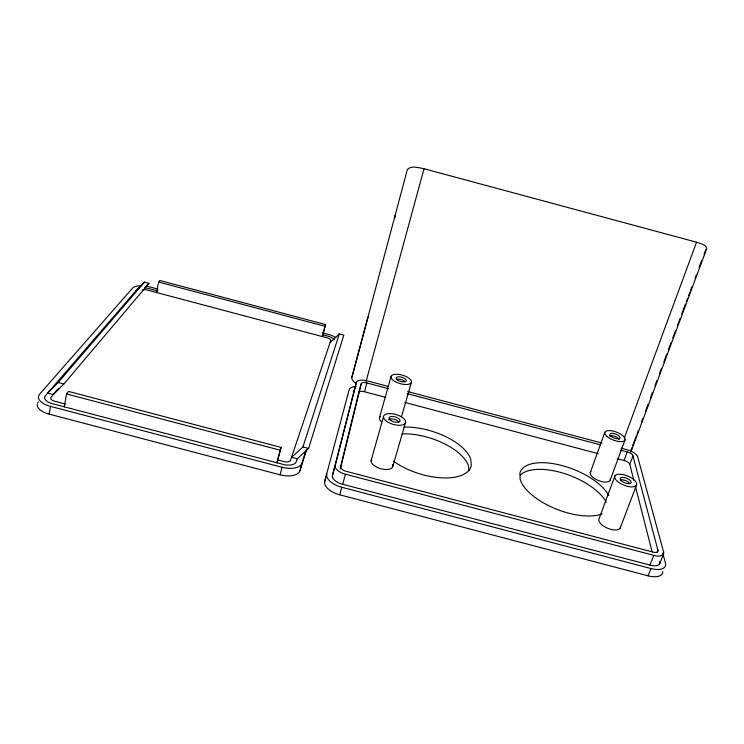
<?xml version="1.0" encoding="UTF-8"?>
<svg xmlns="http://www.w3.org/2000/svg" width="744" height="744" viewBox="0 0 744 744"><rect width="100%" height="100%" fill="white"/><g stroke="black" fill="none" stroke-linecap="round" stroke-linejoin="round"><path stroke-width="1.12" d="M395.111 215.537L395.473 216.755L394.534 217.694M388.219 388.61L365.946 382.732A5.022 2.148 15.2 0 0 361.342 383.411L340.789 467.232A5.989 2.985 15.3 0 0 345.188 471.064L653.883 552.318A6.212 2.827 24.2 0 0 658.068 550.765L632.809 455.365A5.143 2.065 21.5 0 0 628.15 452.231L620.468 450.167M388.573 386.499L365.797 380.5A10.081 4.306 15.2 0 0 356.562 381.858L335.033 466.107A11.895 5.933 15.3 0 0 343.747 473.751L655.464 555.787A12.332 5.627 24.2 0 0 663.778 552.662L637.515 456.323A10.323 4.148 21.5 0 0 628.169 450.064L621.138 448.158M356.32 382.444L332.326 476.132A11.848 6.017 15.3 0 0 340.994 483.833L651.614 565.514A12.295 5.701 24.4 0 0 659.928 562.315L659.779 561.367M306.584 449.702L299.999 470.682A17.512 8.919 13.2 0 1 280.116 474.821L49.178 414.129L50.462 406.373A18.451 8.63 6.6 0 1 39.646 394.153L132.59 288.067A14.341 5.478 10.1 0 1 141.09 285.78M64.319 406.884L66.504 393.939L68.578 391.437L281.065 447.395L276.926 462.805L281.065 447.395M630.986 451.729L706.688 248.822C706.316 244.367 699.955 243.595 696.551 242.209L424.024 168.73C418.881 167.902 411.46 165.14 407.377 169.493L351.884 377.273A14.592 6.185 15.2 0 0 356.171 383.541M277.931 459.987L284.738 461.736A5.831 2.929 13.3 0 0 290.42 460.601L330.801 340.454A4.604 1.832 14.1 0 0 327.49 337.943L156.603 292.532L158.63 282.05L159.904 280.507L325.537 324.57L322.319 336.548L325.537 324.57M340.343 467.688L358.785 392.637M280.116 474.821L282.013 467.269A17.558 8.835 13.3 0 0 301.915 463.233L306.082 449.999M299.999 470.682L301.915 463.233M662.737 571.411A18.349 8.621 24.5 0 1 648.08 575.828L339.72 494.806A17.689 9.105 15.3 0 1 324.737 481.312L349.094 389.921A15.094 6.566 15.2 0 1 356.069 386.434M324.737 481.312L326.728 473.844A17.735 9.012 15.3 0 0 341.794 487.264L650.963 568.546A18.395 8.528 24.4 0 0 665.415 562.957L662.997 554.01M351.884 377.273L367.713 318.134A12.741 4.752 15.2 0 1 368.447 317.065M332.438 475.249L335.135 465.233M359.082 391.53L361.175 383.802M340.25 468.869L340.854 466.646M366.067 381.505L424.024 168.73M358.952 392.237A5.013 2.176 15.2 0 1 363.546 391.521L364.504 391.744L366.904 382.955M339.72 494.806L341.794 487.264M342.677 484.335L345.439 474.254M379.496 417.654L391.065 376.39M371.098 460.657L383.495 416.668M401.444 416.826L411.395 382.304A10.583 4.39 16 0 0 397.184 374.269A10.583 4.39 16 0 0 395.083 381.579A10.583 4.39 16 0 0 411.395 382.304M392.934 465.967L405.657 422.108M139.658 288.03A9.579 3.664 10.1 0 0 137.528 288.877L44.9 396.338A12.322 5.766 6.6 0 0 51.131 403.36L284.515 464.749A11.69 5.878 13.3 0 0 295.917 462.452L297.237 458.769L308.583 448.465L343.812 335.144L339.311 333.954L330.15 342.575M297.237 458.769L291.611 457.29L302.938 446.977L339.311 333.954M590.271 472.626L604.816 432.385M624.309 438.03L696.551 242.209M610.229 480.001L625.109 439.732M614.99 475.825L599.153 518.549A11.569 5.273 22.8 0 0 608.341 528.528A11.569 5.273 22.8 0 0 620.496 526.743M617.288 458.704L624.03 460.49L627.201 451.952M631.814 447.897L630.596 451.162A14.899 5.971 21.2 0 1 630.707 452.027M632.623 445.721L636.269 435.928M637.087 433.752L638.306 430.488M641.551 421.783L642.76 418.519M645.606 410.902L648.033 404.373M650.47 397.845L652.497 392.404M654.934 385.885L656.961 380.444M659.398 373.916L661.425 368.475M663.862 361.947L666.698 354.33M668.317 349.978L671.162 342.361M672.781 338.009L675.626 330.392M677.245 326.039L680.081 318.423M681.709 314.07L685.354 304.277M686.173 302.101L687.391 298.837M688.6 295.573L689.818 292.308M690.637 290.132L691.846 286.868M695.091 278.163L696.31 274.899M699.155 267.282L701.583 260.753M704.019 254.225L705.238 250.961M633.804 480.122L629.787 464.414L632.995 455.849M620.18 528.101L636.446 485.246A11.746 4.938 22 0 0 622.486 474.505A11.746 4.938 22 0 0 618.152 481.963A11.746 4.938 22 0 0 636.446 485.246M649.949 565.142L653.799 555.405M657.119 552.281L657.975 550.141M648.08 575.828L650.963 568.546M662.346 554.94L663.629 551.732M659.603 563.803L663.462 554.131M353.939 391.279L354.191 390.684A10.053 4.371 15.2 0 1 354.581 390.2M706.688 248.822L705.638 249.872M144.448 282.116L58.172 382.518L47.56 393.092L53.242 394.58L63.872 384.016L148.977 283.315L144.448 282.116L135.696 290.885M58.488 388.396L50.852 397.501A6.203 2.902 6.6 0 0 53.996 401.025L65.36 404.057M144.996 287.305L148.977 283.315M50.462 406.373L282.013 467.269M302.938 446.977L308.583 448.465M58.172 382.518L63.872 384.016M66.504 393.939L280.06 450.176M158.63 282.05L324.923 326.263M157.923 289.091L150.083 287.007A14.341 5.478 10.1 0 0 146.475 286.235M322.505 332.838L328.104 334.335A13.876 5.524 14.1 0 1 335.823 337.543M157.877 290.951L147.6 288.263A9.579 3.664 10.1 0 0 145.154 287.863M322.933 334.828L328.662 336.381A9.244 3.683 14.1 0 1 334.614 339.822M156.603 292.532L146.903 289.955A4.827 1.841 10.1 0 0 142.476 289.955M407.675 391.558L602.036 443.089M407.293 393.66L600.269 444.819M364.504 391.744L385.848 397.398M404.95 402.458L598.185 453.645M624.03 460.49L624.969 460.769A5.124 2.093 21.6 0 1 629.61 463.921L629.787 464.414M635.516 486.855L652.144 551.936M468.953 470.496L468.562 466.06A47.374 22.385 17.4 0 0 401.881 433.854M49.178 414.129A18.395 8.723 6.4 0 1 37.293 403.955M37.702 402.857A18.395 8.723 6.4 0 1 38.418 401.825M396.338 379.412A5.292 2.204 16 0 1 405.164 381.746M392.674 464.442A11.272 5.487 16.3 0 1 381.486 468.906A11.272 5.487 16.3 0 1 371.628 459.327M393.585 461.215A47.486 22.153 17.3 0 0 441.638 477.834A47.486 22.153 17.3 0 0 471.305 465.307L470.729 459.206A47.486 22.153 17.3 0 0 403.853 427.084M388.656 419.793A5.72 2.576 16.2 0 1 393.576 419.151A5.72 2.576 16.2 0 1 398.858 421.857M602.166 513.862A48.193 21.65 21.2 0 1 554.513 508.357A48.193 21.65 21.2 0 1 520.158 479.303L519.898 473.258A48.193 21.65 21.2 0 1 560.781 465.251A48.193 21.65 21.2 0 1 608.759 495.532M620.44 479.908A5.868 2.483 22.1 0 1 629.88 483.591M610.173 478.727A10.649 4.548 21.5 0 1 599.078 480.782A10.649 4.548 21.5 0 1 590.941 471.612M381.393 421.69A10.435 4.706 16.1 0 1 380.212 416.603M347.327 396.515A15.057 6.64 15.2 0 1 347.681 395.706M520.4 475.128A48.081 21.874 21.3 0 1 564.352 473.537A48.081 21.874 21.3 0 1 606.248 502.284M609.448 435.947A5.394 2.13 21 0 1 614.87 436.337A5.394 2.13 21 0 1 619.175 439.667M390.386 420.183A5.72 2.567 16.2 0 0 399.816 421.467A5.72 2.567 16.2 0 0 393.529 416.556A5.72 2.567 16.2 0 0 390.386 420.183M397.37 379.952A5.292 2.195 16 0 0 406.075 381.226A5.292 2.195 16 0 0 400.235 376.901A5.292 2.195 16 0 0 397.37 379.952M386.517 421.243A11.448 5.134 16.2 0 0 405.201 423.373A11.448 5.134 16.2 0 0 392.004 413.692A11.448 5.134 16.2 0 0 386.517 421.243M621.296 480.708A5.868 2.474 22 0 0 630.782 483.191A5.868 2.474 22 0 0 624.979 477.695A5.868 2.474 22 0 0 621.296 480.708M607.076 436.468A10.797 4.25 20.9 0 0 624.504 440.69A10.797 4.25 20.9 0 0 613.27 431.129A10.797 4.25 20.9 0 0 607.076 436.468M610.861 436.114A5.403 2.12 20.9 0 0 619.631 438.43A5.403 2.12 20.9 0 0 614.339 433.64A5.403 2.12 20.9 0 0 610.861 436.114"/></g></svg>
